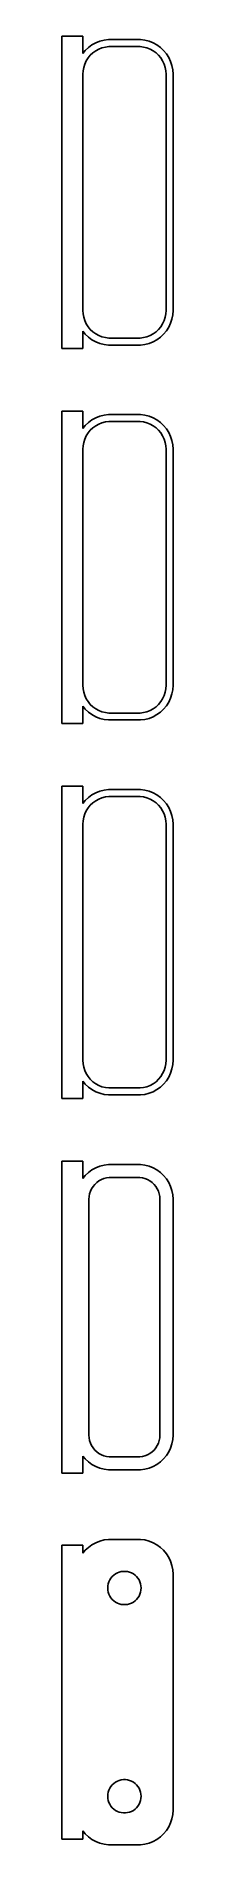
# Model space of a CAD drawing. Header units: metres. Extents: x -9 to 7, y 248 to 508.
import ezdxf

# ---------------------------------------------------------------- set-up
doc = ezdxf.new("R2010")
doc.units = ezdxf.units.M

msp = doc.modelspace()

# ---------------------------------------------------------------- linework, layer by layer
for p, q in [((-6, 508.49), (-9, 508.49)), ((-9, 508.49), (-9, 463.51)), ((-6, 505.993), (-6, 508.49)), ((-2.31395, 507.99), (-2.9369, 507.911)), ((2.31395, 507.99), (-2.31395, 507.99)), ((2.9369, 507.911), (2.31395, 507.99)), ((-5.64484, 506.423), (-6, 505.993)), ((-5.18712, 506.853), (-5.64484, 506.423)), ((-5.50522, 504.927), (-5.23605, 505.351)), ((-5.23605, 505.351), (-4.91586, 505.738)), ((-4.67912, 507.222), (-5.18712, 506.853)), ((-4.91586, 505.738), (-4.54968, 506.082)), ((-4.12889, 507.524), (-4.67912, 507.222)), ((-4.54968, 506.082), (-4.1433, 506.377)), ((-4.1433, 506.377), (-3.70311, 506.619)), ((-3.54507, 507.755), (-4.12889, 507.524)), ((-3.70311, 506.619), (-3.23605, 506.804)), ((-2.9369, 507.911), (-3.54507, 507.755)), ((-3.23605, 506.804), (-2.74951, 506.929)), ((-2.74951, 506.929), (-2.25116, 506.992)), ((-2.25116, 506.992), (2.25116, 506.992)), ((2.25116, 506.992), (2.74951, 506.929)), ((2.74951, 506.929), (3.23605, 506.804)), ((3.54507, 507.755), (2.9369, 507.911)), ((3.23605, 506.804), (3.70311, 506.619)), ((4.12889, 507.524), (3.54507, 507.755)), ((3.70311, 506.619), (4.1433, 506.377)), ((4.67912, 507.222), (4.12889, 507.524)), ((4.1433, 506.377), (4.54968, 506.082)), ((4.54968, 506.082), (4.91586, 505.738)), ((5.18712, 506.853), (4.67912, 507.222)), ((4.91586, 505.738), (5.23605, 505.351)), ((5.64484, 506.423), (5.18712, 506.853)), ((5.23605, 505.351), (5.50522, 504.927)), ((6.04507, 505.939), (5.64484, 506.423)), ((6.38153, 505.409), (6.04507, 505.939)), ((6.64888, 504.841), (6.38153, 505.409)), ((-6, 503), (-5.96844, 503.501)), ((-6, 469), (-6, 503)), ((-5.96844, 503.501), (-5.87433, 503.995)), ((-5.87433, 503.995), (-5.7191, 504.472)), ((-5.7191, 504.472), (-5.50522, 504.927)), ((5.50522, 504.927), (5.7191, 504.472)), ((5.7191, 504.472), (5.87433, 503.995)), ((5.87433, 503.995), (5.96844, 503.501)), ((5.96844, 503.501), (6, 503)), ((6, 503), (6, 469)), ((6.84291, 504.243), (6.64888, 504.841)), ((6.96057, 503.627), (6.84291, 504.243)), ((7, 503), (6.96057, 503.627)), ((7, 469), (7, 503)), ((-5.96844, 468.499), (-6, 469)), ((6, 469), (5.96844, 468.499)), ((6.96057, 468.373), (7, 469)), ((-5.87433, 468.005), (-5.96844, 468.499)), ((-5.7191, 467.528), (-5.87433, 468.005)), ((-5.50522, 467.073), (-5.7191, 467.528)), ((-5.23605, 466.649), (-5.50522, 467.073)), ((-4.91586, 466.262), (-5.23605, 466.649)), ((-4.54968, 465.918), (-4.91586, 466.262)), ((4.91586, 466.262), (4.54968, 465.918)), ((5.23605, 466.649), (4.91586, 466.262)), ((5.50522, 467.073), (5.23605, 466.649)), ((5.7191, 467.528), (5.50522, 467.073)), ((5.87433, 468.005), (5.7191, 467.528)), ((5.96844, 468.499), (5.87433, 468.005)), ((6.04507, 466.061), (6.38153, 466.591)), ((6.38153, 466.591), (6.64888, 467.159)), ((6.64888, 467.159), (6.84291, 467.757)), ((6.84291, 467.757), (6.96057, 468.373)), ((-6, 466.007), (-5.64484, 465.577)), ((-6, 463.51), (-6, 466.007)), ((-5.64484, 465.577), (-5.18712, 465.147)), ((-5.18712, 465.147), (-4.67912, 464.778)), ((-4.67912, 464.778), (-4.12889, 464.476)), ((-4.1433, 465.623), (-4.54968, 465.918)), ((-3.70311, 465.381), (-4.1433, 465.623)), ((-4.12889, 464.476), (-3.54507, 464.245)), ((-3.23605, 465.196), (-3.70311, 465.381)), ((-3.54507, 464.245), (-2.9369, 464.089)), ((-2.74951, 465.071), (-3.23605, 465.196)), ((-2.9369, 464.089), (-2.31395, 464.01)), ((-2.25116, 465.008), (-2.74951, 465.071)), ((-2.31395, 464.01), (2.31395, 464.01)), ((2.25116, 465.008), (-2.25116, 465.008)), ((2.74951, 465.071), (2.25116, 465.008)), ((2.31395, 464.01), (2.9369, 464.089)), ((3.23605, 465.196), (2.74951, 465.071)), ((2.9369, 464.089), (3.54507, 464.245)), ((3.70311, 465.381), (3.23605, 465.196)), ((3.54507, 464.245), (4.12889, 464.476)), ((4.1433, 465.623), (3.70311, 465.381)), ((4.12889, 464.476), (4.67912, 464.778)), ((4.54968, 465.918), (4.1433, 465.623)), ((4.67912, 464.778), (5.18712, 465.147)), ((5.18712, 465.147), (5.64484, 465.577)), ((5.64484, 465.577), (6.04507, 466.061)), ((-9, 463.51), (-6, 463.51)), ((-6, 454.49), (-9, 454.49)), ((-9, 454.49), (-9, 409.51)), ((-6, 451.993), (-6, 454.49)), ((-4.12889, 453.524), (-4.67912, 453.222)), ((-3.54507, 453.755), (-4.12889, 453.524)), ((-2.9369, 453.911), (-3.54507, 453.755)), ((-2.31395, 453.99), (-2.9369, 453.911)), ((2.31395, 453.99), (-2.31395, 453.99)), ((2.9369, 453.911), (2.31395, 453.99)), ((3.54507, 453.755), (2.9369, 453.911)), ((4.12889, 453.524), (3.54507, 453.755)), ((4.67912, 453.222), (4.12889, 453.524)), ((-5.64484, 452.423), (-6, 451.993)), ((-5.7191, 450.472), (-5.50522, 450.927)), ((-5.18712, 452.853), (-5.64484, 452.423)), ((-5.50522, 450.927), (-5.23605, 451.351)), ((-5.23605, 451.351), (-4.91586, 451.738)), ((-4.67912, 453.222), (-5.18712, 452.853)), ((-4.91586, 451.738), (-4.54968, 452.082)), ((-4.54968, 452.082), (-4.1433, 452.377)), ((-4.1433, 452.377), (-3.70311, 452.619)), ((-3.70311, 452.619), (-3.23605, 452.804)), ((-3.23605, 452.804), (-2.74951, 452.929)), ((-2.74951, 452.929), (-2.25116, 452.992)), ((-2.25116, 452.992), (2.25116, 452.992)), ((2.25116, 452.992), (2.74951, 452.929)), ((2.74951, 452.929), (3.23605, 452.804)), ((3.23605, 452.804), (3.70311, 452.619)), ((3.70311, 452.619), (4.1433, 452.377)), ((4.1433, 452.377), (4.54968, 452.082)), ((4.54968, 452.082), (4.91586, 451.738)), ((5.18712, 452.853), (4.67912, 453.222)), ((4.91586, 451.738), (5.23605, 451.351)), ((5.64484, 452.423), (5.18712, 452.853)), ((5.23605, 451.351), (5.50522, 450.927)), ((5.50522, 450.927), (5.7191, 450.472)), ((6.04507, 451.939), (5.64484, 452.423)), ((6.38153, 451.409), (6.04507, 451.939)), ((6.64888, 450.841), (6.38153, 451.409)), ((6.84291, 450.243), (6.64888, 450.841)), ((-6, 449), (-5.96844, 449.501)), ((-6, 415), (-6, 449)), ((-5.96844, 449.501), (-5.87433, 449.995)), ((-5.87433, 449.995), (-5.7191, 450.472)), ((5.7191, 450.472), (5.87433, 449.995)), ((5.87433, 449.995), (5.96844, 449.501)), ((5.96844, 449.501), (6, 449)), ((6, 449), (6, 415)), ((6.96057, 449.627), (6.84291, 450.243)), ((7, 449), (6.96057, 449.627)), ((7, 415), (7, 449)), ((-5.96844, 414.499), (-6, 415)), ((-5.87433, 414.005), (-5.96844, 414.499)), ((5.96844, 414.499), (5.87433, 414.005)), ((6, 415), (5.96844, 414.499)), ((6.84291, 413.757), (6.96057, 414.373)), ((6.96057, 414.373), (7, 415)), ((-6, 412.007), (-5.64484, 411.577)), ((-6, 409.51), (-6, 412.007)), ((-5.7191, 413.528), (-5.87433, 414.005)), ((-5.50522, 413.073), (-5.7191, 413.528)), ((-5.64484, 411.577), (-5.18712, 411.147)), ((-5.23605, 412.649), (-5.50522, 413.073)), ((-4.91586, 412.262), (-5.23605, 412.649)), ((-4.54968, 411.918), (-4.91586, 412.262)), ((-4.1433, 411.623), (-4.54968, 411.918)), ((-3.70311, 411.381), (-4.1433, 411.623)), ((4.1433, 411.623), (3.70311, 411.381)), ((4.54968, 411.918), (4.1433, 411.623)), ((4.91586, 412.262), (4.54968, 411.918)), ((5.23605, 412.649), (4.91586, 412.262)), ((5.18712, 411.147), (5.64484, 411.577)), ((5.50522, 413.073), (5.23605, 412.649)), ((5.7191, 413.528), (5.50522, 413.073)), ((5.64484, 411.577), (6.04507, 412.061)), ((5.87433, 414.005), (5.7191, 413.528)), ((6.04507, 412.061), (6.38153, 412.591)), ((6.38153, 412.591), (6.64888, 413.159)), ((6.64888, 413.159), (6.84291, 413.757)), ((-9, 409.51), (-6, 409.51)), ((-5.18712, 411.147), (-4.67912, 410.778)), ((-4.67912, 410.778), (-4.12889, 410.476)), ((-4.12889, 410.476), (-3.54507, 410.245)), ((-3.23605, 411.196), (-3.70311, 411.381)), ((-3.54507, 410.245), (-2.9369, 410.089)), ((-2.74951, 411.071), (-3.23605, 411.196)), ((-2.9369, 410.089), (-2.31395, 410.01)), ((-2.25116, 411.008), (-2.74951, 411.071)), ((-2.31395, 410.01), (2.31395, 410.01)), ((2.25116, 411.008), (-2.25116, 411.008)), ((2.74951, 411.071), (2.25116, 411.008)), ((2.31395, 410.01), (2.9369, 410.089)), ((3.23605, 411.196), (2.74951, 411.071)), ((2.9369, 410.089), (3.54507, 410.245)), ((3.70311, 411.381), (3.23605, 411.196)), ((3.54507, 410.245), (4.12889, 410.476)), ((4.12889, 410.476), (4.67912, 410.778)), ((4.67912, 410.778), (5.18712, 411.147)), ((-6, 400.49), (-9, 400.49)), ((-9, 400.49), (-9, 355.51)), ((-6, 397.993), (-6, 400.49)), ((-5.18712, 398.853), (-5.64484, 398.423)), ((-4.67912, 399.222), (-5.18712, 398.853)), ((-4.12889, 399.524), (-4.67912, 399.222)), ((-4.1433, 398.377), (-3.70311, 398.619)), ((-3.54507, 399.755), (-4.12889, 399.524)), ((-3.70311, 398.619), (-3.23605, 398.804)), ((-2.9369, 399.911), (-3.54507, 399.755)), ((-3.23605, 398.804), (-2.74951, 398.929)), ((-2.31395, 399.99), (-2.9369, 399.911)), ((-2.74951, 398.929), (-2.25116, 398.992)), ((2.31395, 399.99), (-2.31395, 399.99)), ((-2.25116, 398.992), (2.25116, 398.992)), ((2.25116, 398.992), (2.74951, 398.929)), ((2.9369, 399.911), (2.31395, 399.99)), ((2.74951, 398.929), (3.23605, 398.804)), ((3.54507, 399.755), (2.9369, 399.911)), ((3.23605, 398.804), (3.70311, 398.619)), ((4.12889, 399.524), (3.54507, 399.755)), ((3.70311, 398.619), (4.1433, 398.377)), ((4.67912, 399.222), (4.12889, 399.524)), ((5.18712, 398.853), (4.67912, 399.222)), ((5.64484, 398.423), (5.18712, 398.853)), ((-5.64484, 398.423), (-6, 397.993)), ((-5.96844, 395.501), (-5.87433, 395.995)), ((-5.87433, 395.995), (-5.7191, 396.472)), ((-5.7191, 396.472), (-5.50522, 396.927)), ((-5.50522, 396.927), (-5.23605, 397.351)), ((-5.23605, 397.351), (-4.91586, 397.738)), ((-4.91586, 397.738), (-4.54968, 398.082)), ((-4.54968, 398.082), (-4.1433, 398.377)), ((4.1433, 398.377), (4.54968, 398.082)), ((4.54968, 398.082), (4.91586, 397.738)), ((4.91586, 397.738), (5.23605, 397.351)), ((5.23605, 397.351), (5.50522, 396.927)), ((5.50522, 396.927), (5.7191, 396.472)), ((6.04507, 397.939), (5.64484, 398.423)), ((5.7191, 396.472), (5.87433, 395.995)), ((5.87433, 395.995), (5.96844, 395.501)), ((6.38153, 397.409), (6.04507, 397.939)), ((6.64888, 396.841), (6.38153, 397.409)), ((6.84291, 396.243), (6.64888, 396.841)), ((6.96057, 395.627), (6.84291, 396.243)), ((-6, 395), (-5.96844, 395.501)), ((-6, 361), (-6, 395)), ((5.96844, 395.501), (6, 395)), ((6, 395), (6, 361)), ((7, 395), (6.96057, 395.627)), ((7, 361), (7, 395)), ((-5.96844, 360.499), (-6, 361)), ((-5.87433, 360.005), (-5.96844, 360.499)), ((-5.7191, 359.528), (-5.87433, 360.005)), ((-5.50522, 359.073), (-5.7191, 359.528)), ((5.7191, 359.528), (5.50522, 359.073)), ((5.87433, 360.005), (5.7191, 359.528)), ((5.96844, 360.499), (5.87433, 360.005)), ((6, 361), (5.96844, 360.499)), ((6.64888, 359.159), (6.84291, 359.757)), ((6.84291, 359.757), (6.96057, 360.373)), ((6.96057, 360.373), (7, 361)), ((-6, 358.007), (-5.64484, 357.577)), ((-6, 355.51), (-6, 358.007)), ((-5.64484, 357.577), (-5.18712, 357.147)), ((-5.23605, 358.649), (-5.50522, 359.073)), ((-4.91586, 358.262), (-5.23605, 358.649)), ((-5.18712, 357.147), (-4.67912, 356.778)), ((-4.54968, 357.918), (-4.91586, 358.262)), ((-4.1433, 357.623), (-4.54968, 357.918)), ((-3.70311, 357.381), (-4.1433, 357.623)), ((-3.23605, 357.196), (-3.70311, 357.381)), ((-2.74951, 357.071), (-3.23605, 357.196)), ((-2.25116, 357.008), (-2.74951, 357.071)), ((2.25116, 357.008), (-2.25116, 357.008)), ((2.74951, 357.071), (2.25116, 357.008)), ((3.23605, 357.196), (2.74951, 357.071)), ((3.70311, 357.381), (3.23605, 357.196)), ((4.1433, 357.623), (3.70311, 357.381)), ((4.54968, 357.918), (4.1433, 357.623)), ((4.91586, 358.262), (4.54968, 357.918)), ((4.67912, 356.778), (5.18712, 357.147)), ((5.23605, 358.649), (4.91586, 358.262)), ((5.18712, 357.147), (5.64484, 357.577)), ((5.50522, 359.073), (5.23605, 358.649)), ((5.64484, 357.577), (6.04507, 358.061)), ((6.04507, 358.061), (6.38153, 358.591)), ((6.38153, 358.591), (6.64888, 359.159)), ((-9, 355.51), (-6, 355.51)), ((-4.67912, 356.778), (-4.12889, 356.476)), ((-4.12889, 356.476), (-3.54507, 356.245)), ((-3.54507, 356.245), (-2.9369, 356.089)), ((-2.9369, 356.089), (-2.31395, 356.01)), ((-2.31395, 356.01), (2.31395, 356.01)), ((2.31395, 356.01), (2.9369, 356.089)), ((2.9369, 356.089), (3.54507, 356.245)), ((3.54507, 356.245), (4.12889, 356.476)), ((4.12889, 356.476), (4.67912, 356.778)), ((-6, 346.479), (-9, 346.479)), ((-9, 346.479), (-9, 301.521)), ((-6, 343.993), (-6, 346.479)), ((-5.64484, 344.423), (-6, 343.993)), ((-5.18712, 344.853), (-5.64484, 344.423)), ((-4.67912, 345.222), (-5.18712, 344.853)), ((-4.12889, 345.524), (-4.67912, 345.222)), ((-3.54507, 345.755), (-4.12889, 345.524)), ((-2.9369, 345.911), (-3.54507, 345.755)), ((-3.32541, 343.817), (-2.96194, 343.961)), ((-2.96194, 343.961), (-2.5833, 344.058)), ((-2.31395, 345.99), (-2.9369, 345.911)), ((-2.5833, 344.058), (-2.19545, 344.107)), ((2.31395, 345.99), (-2.31395, 345.99)), ((-2.19545, 344.107), (2.19545, 344.107)), ((2.19545, 344.107), (2.5833, 344.058)), ((2.9369, 345.911), (2.31395, 345.99)), ((2.5833, 344.058), (2.96194, 343.961)), ((3.54507, 345.755), (2.9369, 345.911)), ((2.96194, 343.961), (3.32541, 343.817)), ((4.12889, 345.524), (3.54507, 345.755)), ((4.67912, 345.222), (4.12889, 345.524)), ((5.18712, 344.853), (4.67912, 345.222)), ((5.64484, 344.423), (5.18712, 344.853)), ((6.04507, 343.939), (5.64484, 344.423)), ((6.38153, 343.409), (6.04507, 343.939)), ((-5.11292, 341), (-5.08836, 341.39)), ((-5.08836, 341.39), (-5.01512, 341.774)), ((-5.01512, 341.774), (-4.89432, 342.146)), ((-4.89432, 342.146), (-4.72786, 342.5)), ((-4.72786, 342.5), (-4.5184, 342.83)), ((-4.5184, 342.83), (-4.26921, 343.131)), ((-4.26921, 343.131), (-3.98424, 343.399)), ((-3.98424, 343.399), (-3.66798, 343.628)), ((-3.66798, 343.628), (-3.32541, 343.817)), ((3.32541, 343.817), (3.66798, 343.628)), ((3.66798, 343.628), (3.98424, 343.399)), ((3.98424, 343.399), (4.26921, 343.131)), ((4.26921, 343.131), (4.5184, 342.83)), ((4.5184, 342.83), (4.72786, 342.5)), ((4.72786, 342.5), (4.89432, 342.146)), ((4.89432, 342.146), (5.01512, 341.774)), ((5.01512, 341.774), (5.08836, 341.39)), ((5.08836, 341.39), (5.11292, 341)), ((6.64888, 342.841), (6.38153, 343.409)), ((6.84291, 342.243), (6.64888, 342.841)), ((6.96057, 341.627), (6.84291, 342.243)), ((7, 341), (6.96057, 341.627)), ((-5.11292, 307), (-5.11292, 341)), ((5.11292, 341), (5.11292, 307)), ((7, 307), (7, 341)), ((-5.08836, 306.61), (-5.11292, 307)), ((-5.01512, 306.226), (-5.08836, 306.61)), ((-4.89432, 305.854), (-5.01512, 306.226)), ((-4.72786, 305.5), (-4.89432, 305.854)), ((-4.5184, 305.17), (-4.72786, 305.5)), ((-4.26921, 304.869), (-4.5184, 305.17)), ((-3.98424, 304.601), (-4.26921, 304.869)), ((4.26921, 304.869), (3.98424, 304.601)), ((4.5184, 305.17), (4.26921, 304.869)), ((4.72786, 305.5), (4.5184, 305.17)), ((4.89432, 305.854), (4.72786, 305.5)), ((5.01512, 306.226), (4.89432, 305.854)), ((5.08836, 306.61), (5.01512, 306.226)), ((5.11292, 307), (5.08836, 306.61)), ((6.38153, 304.591), (6.64888, 305.159)), ((6.64888, 305.159), (6.84291, 305.757)), ((6.84291, 305.757), (6.96057, 306.373)), ((6.96057, 306.373), (7, 307)), ((-6, 304.007), (-5.64484, 303.577)), ((-6, 301.521), (-6, 304.007)), ((-5.64484, 303.577), (-5.18712, 303.147)), ((-5.18712, 303.147), (-4.67912, 302.778)), ((-4.67912, 302.778), (-4.12889, 302.476)), ((-4.12889, 302.476), (-3.54507, 302.245)), ((-3.66798, 304.372), (-3.98424, 304.601)), ((-3.32541, 304.183), (-3.66798, 304.372)), ((-3.54507, 302.245), (-2.9369, 302.089)), ((-2.96194, 304.039), (-3.32541, 304.183)), ((-2.5833, 303.942), (-2.96194, 304.039)), ((-2.19545, 303.893), (-2.5833, 303.942)), ((2.19545, 303.893), (-2.19545, 303.893)), ((2.5833, 303.942), (2.19545, 303.893)), ((2.96194, 304.039), (2.5833, 303.942)), ((2.9369, 302.089), (3.54507, 302.245)), ((3.32541, 304.183), (2.96194, 304.039)), ((3.66798, 304.372), (3.32541, 304.183)), ((3.54507, 302.245), (4.12889, 302.476)), ((3.98424, 304.601), (3.66798, 304.372)), ((4.12889, 302.476), (4.67912, 302.778)), ((4.67912, 302.778), (5.18712, 303.147)), ((5.18712, 303.147), (5.64484, 303.577)), ((5.64484, 303.577), (6.04507, 304.061)), ((6.04507, 304.061), (6.38153, 304.591)), ((-9, 301.521), (-6, 301.521)), ((-2.9369, 302.089), (-2.31395, 302.01)), ((-2.31395, 302.01), (2.31395, 302.01)), ((2.31395, 302.01), (2.9369, 302.089)), ((-3.54507, 291.755), (-4.12889, 291.524)), ((-2.9369, 291.911), (-3.54507, 291.755)), ((-2.31395, 291.99), (-2.9369, 291.911)), ((2.31395, 291.99), (-2.31395, 291.99)), ((2.9369, 291.911), (2.31395, 291.99)), ((3.54507, 291.755), (2.9369, 291.911)), ((4.12889, 291.524), (3.54507, 291.755)), ((-6, 291.153), (-9, 291.153)), ((-9, 291.153), (-9, 248.847)), ((-6, 289.993), (-6, 291.153)), ((-5.64484, 290.423), (-6, 289.993)), ((-5.18712, 290.853), (-5.64484, 290.423)), ((-4.67912, 291.222), (-5.18712, 290.853)), ((-4.12889, 291.524), (-4.67912, 291.222)), ((4.67912, 291.222), (4.12889, 291.524)), ((5.18712, 290.853), (4.67912, 291.222)), ((5.64484, 290.423), (5.18712, 290.853)), ((6.04507, 289.939), (5.64484, 290.423)), ((6.38153, 289.409), (6.04507, 289.939)), ((6.64888, 288.841), (6.38153, 289.409)), ((-1.94164, 286.411), (-1.74951, 286.643)), ((-1.74951, 286.643), (-1.52982, 286.849)), ((-1.52982, 286.849), (-1.28598, 287.026)), ((-1.28598, 287.026), (-1.02187, 287.172)), ((-1.02187, 287.172), (-0.741638, 287.283)), ((-0.741638, 287.283), (-0.449707, 287.357)), ((-0.449707, 287.357), (-0.150696, 287.395)), ((-0.150696, 287.395), (0.150696, 287.395)), ((0.150696, 287.395), (0.449707, 287.357)), ((0.449707, 287.357), (0.741638, 287.283)), ((0.741638, 287.283), (1.02187, 287.172)), ((1.02187, 287.172), (1.28598, 287.026)), ((1.28598, 287.026), (1.52982, 286.849)), ((1.52982, 286.849), (1.74951, 286.643)), ((1.74951, 286.643), (1.94164, 286.411)), ((6.84291, 288.243), (6.64888, 288.841)), ((6.96057, 287.627), (6.84291, 288.243)), ((7, 287), (6.96057, 287.627)), ((7, 253), (7, 287)), ((-2.39999, 285), (-2.38107, 285.301)), ((-2.38107, 284.699), (-2.39999, 285)), ((-2.38107, 285.301), (-2.32458, 285.597)), ((-2.32458, 284.403), (-2.38107, 284.699)), ((-2.32458, 285.597), (-2.23146, 285.883)), ((-2.23146, 284.117), (-2.32458, 284.403)), ((-2.23146, 285.883), (-2.10313, 286.156)), ((-2.10313, 283.844), (-2.23146, 284.117)), ((-2.10313, 286.156), (-1.94164, 286.411)), ((1.94164, 286.411), (2.10313, 286.156)), ((2.10313, 286.156), (2.23146, 285.883)), ((2.23146, 284.117), (2.10313, 283.844)), ((2.23146, 285.883), (2.32458, 285.597)), ((2.32458, 284.403), (2.23146, 284.117)), ((2.32458, 285.597), (2.38107, 285.301)), ((2.38107, 284.699), (2.32458, 284.403)), ((2.38107, 285.301), (2.39999, 285)), ((2.39999, 285), (2.38107, 284.699)), ((-1.94164, 283.589), (-2.10313, 283.844)), ((-1.74951, 283.357), (-1.94164, 283.589)), ((-1.52982, 283.151), (-1.74951, 283.357)), ((-1.28598, 282.974), (-1.52982, 283.151)), ((-1.02187, 282.828), (-1.28598, 282.974)), ((-0.741638, 282.717), (-1.02187, 282.828)), ((-0.449707, 282.643), (-0.741638, 282.717)), ((-0.150696, 282.605), (-0.449707, 282.643)), ((0.150696, 282.605), (-0.150696, 282.605)), ((0.449707, 282.643), (0.150696, 282.605)), ((0.741638, 282.717), (0.449707, 282.643)), ((1.02187, 282.828), (0.741638, 282.717)), ((1.28598, 282.974), (1.02187, 282.828)), ((1.52982, 283.151), (1.28598, 282.974)), ((1.74951, 283.357), (1.52982, 283.151)), ((1.94164, 283.589), (1.74951, 283.357)), ((2.10313, 283.844), (1.94164, 283.589)), ((-2.39999, 255), (-2.38107, 255.301)), ((-2.38107, 255.301), (-2.32458, 255.597)), ((-2.32458, 255.597), (-2.23146, 255.883)), ((-2.23146, 255.883), (-2.10313, 256.156)), ((-2.10313, 256.156), (-1.94164, 256.411)), ((-1.94164, 256.411), (-1.74951, 256.643)), ((-1.74951, 256.643), (-1.52982, 256.849)), ((-1.52982, 256.849), (-1.28598, 257.026)), ((-1.28598, 257.026), (-1.02187, 257.172)), ((-1.02187, 257.172), (-0.741638, 257.283)), ((-0.741638, 257.283), (-0.449707, 257.357)), ((-0.449707, 257.357), (-0.150696, 257.395)), ((-0.150696, 257.395), (0.150696, 257.395)), ((0.150696, 257.395), (0.449707, 257.357)), ((0.449707, 257.357), (0.741638, 257.283)), ((0.741638, 257.283), (1.02187, 257.172)), ((1.02187, 257.172), (1.28598, 257.026)), ((1.28598, 257.026), (1.52982, 256.849)), ((1.52982, 256.849), (1.74951, 256.643)), ((1.74951, 256.643), (1.94164, 256.411)), ((1.94164, 256.411), (2.10313, 256.156)), ((2.10313, 256.156), (2.23146, 255.883)), ((2.23146, 255.883), (2.32458, 255.597)), ((2.32458, 255.597), (2.38107, 255.301)), ((2.38107, 255.301), (2.39999, 255)), ((-2.38107, 254.699), (-2.39999, 255)), ((-2.32458, 254.403), (-2.38107, 254.699)), ((-2.23146, 254.117), (-2.32458, 254.403)), ((-2.10313, 253.844), (-2.23146, 254.117)), ((-1.94164, 253.589), (-2.10313, 253.844)), ((-1.74951, 253.357), (-1.94164, 253.589)), ((-1.52982, 253.151), (-1.74951, 253.357)), ((-1.28598, 252.974), (-1.52982, 253.151)), ((-1.02187, 252.828), (-1.28598, 252.974)), ((-0.741638, 252.717), (-1.02187, 252.828)), ((-0.449707, 252.643), (-0.741638, 252.717)), ((0.741638, 252.717), (0.449707, 252.643)), ((1.02187, 252.828), (0.741638, 252.717)), ((1.28598, 252.974), (1.02187, 252.828)), ((1.52982, 253.151), (1.28598, 252.974)), ((1.74951, 253.357), (1.52982, 253.151)), ((1.94164, 253.589), (1.74951, 253.357)), ((2.10313, 253.844), (1.94164, 253.589)), ((2.23146, 254.117), (2.10313, 253.844)), ((2.32458, 254.403), (2.23146, 254.117)), ((2.38107, 254.699), (2.32458, 254.403)), ((2.39999, 255), (2.38107, 254.699)), ((6.96057, 252.373), (7, 253)), ((-0.150696, 252.605), (-0.449707, 252.643)), ((0.150696, 252.605), (-0.150696, 252.605)), ((0.449707, 252.643), (0.150696, 252.605)), ((5.64484, 249.577), (6.04507, 250.061)), ((6.04507, 250.061), (6.38153, 250.591)), ((6.38153, 250.591), (6.64888, 251.159)), ((6.64888, 251.159), (6.84291, 251.757)), ((6.84291, 251.757), (6.96057, 252.373)), ((-9, 248.847), (-6, 248.847)), ((-6, 248.847), (-6, 250.007)), ((-6, 250.007), (-5.64484, 249.577)), ((-5.64484, 249.577), (-5.18712, 249.147)), ((-5.18712, 249.147), (-4.67912, 248.778)), ((-4.67912, 248.778), (-4.12889, 248.476)), ((-4.12889, 248.476), (-3.54507, 248.245)), ((-3.54507, 248.245), (-2.9369, 248.089)), ((-2.9369, 248.089), (-2.31395, 248.01)), ((-2.31395, 248.01), (2.31395, 248.01)), ((2.31395, 248.01), (2.9369, 248.089)), ((2.9369, 248.089), (3.54507, 248.245)), ((3.54507, 248.245), (4.12889, 248.476)), ((4.12889, 248.476), (4.67912, 248.778)), ((4.67912, 248.778), (5.18712, 249.147)), ((5.18712, 249.147), (5.64484, 249.577))]:
    msp.add_line(p, q)

doc.saveas('drawing.dxf')
